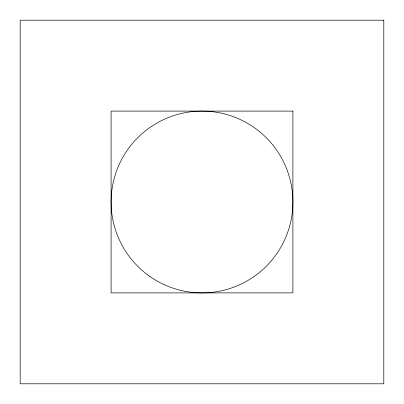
<?xml version="1.0" encoding="UTF-8"?>
<svg xmlns="http://www.w3.org/2000/svg" width="404" height="404" viewBox="0 0 404 404"><rect width="100%" height="100%" fill="white"/><g stroke="black" fill="none" stroke-linecap="round" stroke-linejoin="round"><path stroke-width="0.61" d="M383.8 20.2L20.2 20.2L20.2 383.8L383.8 383.8L383.8 20.2M292.9 111.1L111.1 111.1L111.1 292.9L292.9 292.9L292.9 111.1M149.455 276.174A90.9 90.9 0 0 0 292.511 210.413A90.9 90.9 0 0 0 164.034 119.407A90.9 90.9 0 0 0 149.455 276.174"/></g></svg>
